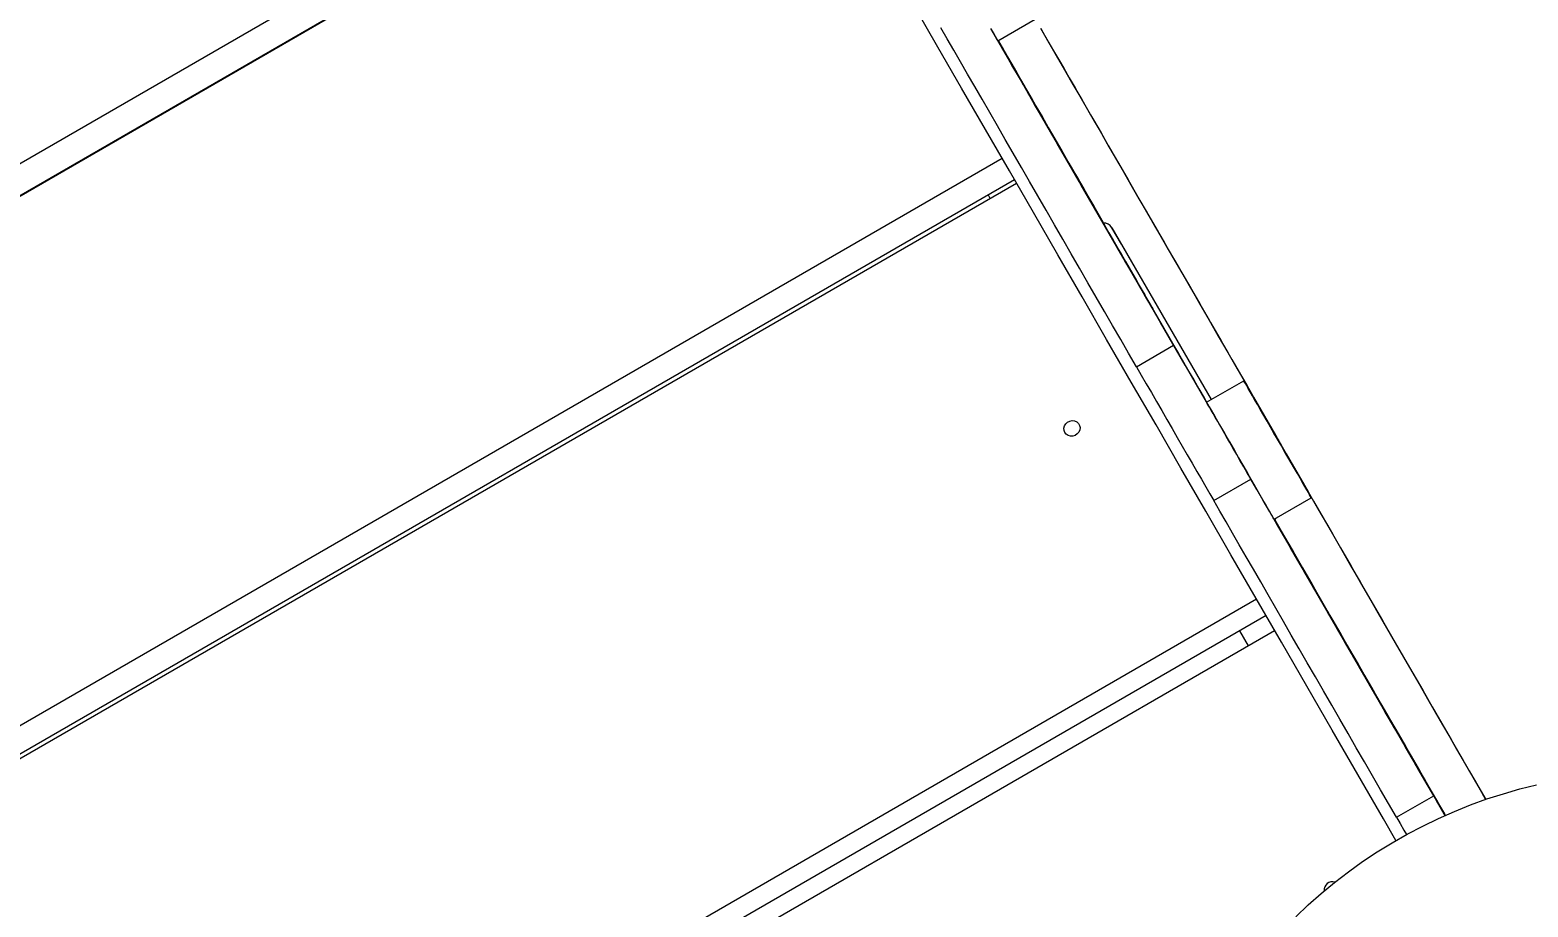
# Model space of a CAD drawing. Header units: millimetres. Extents: x -12977 to 11786, y -11805 to 10558.
# Drawn here: x 4729 to 5462, y 1767 to 2196 of the extents above; entities that cross this region are included whole.
import ezdxf

# ---------------------------------------------------------------- set-up
doc = ezdxf.new("R2010")
doc.units = ezdxf.units.MM
for name, color, linetype in [('DIKOM_ОБЪЕКТ', 7, 'Continuous'), ('DIKOM_РАЗМЕР_ЗОНА', 7, 'Continuous'), ('DIKOM_РАЗМЕР_ОБЪЕКТА', 7, 'Continuous')]:
    doc.layers.add(name, color=color, linetype=linetype)
doc.styles.add('style1', font='arial.ttf', dxfattribs={"width": 0.8})
doc.dimstyles.new('1-50', dxfattribs={"dimtxt": 300, "dimasz": 200, "dimexe": 100, "dimexo": 0, "dimgap": 100, "dimtad": 1, "dimtxsty": 'style1', "dimcen": 200, "dimclrd": 7, "dimclre": 7, "dimclrt": 7, "dimadec": 1, "dimazin": 2, "dimtfac": 1, "dimtmove": 0, "dimatfit": 2, "dimfxl": 0, "dimlwd": 25, "dimlwe": 18, "dimarcsym": 0})

# ---------------------------------------------------------------- blocks, each defined once
blk = doc.blocks.new('*D10')
at = {"layer": 'Defpoints', "color": 0, "transparency": 16777216}
for p in [(4270.31, 8458.22), (2861.68, -8997.09), (10043.37, -8997.09)]:
    blk.add_point(p, dxfattribs=at)
at = {"layer": 'DIKOM_РАЗМЕР_ОБЪЕКТА', "color": 7, "lineweight": 18, "transparency": 16777216}
for p, q in [((4270.31, 8458.22), (10143.37, 8458.22)), ((2861.68, -8997.09), (10143.37, -8997.09))]:
    blk.add_line(p, q, dxfattribs=at)
at = {"layer": 'DIKOM_РАЗМЕР_ОБЪЕКТА', "color": 7, "lineweight": 25, "transparency": 16777216}
blk.add_line((10043.37, 8258.22), (10043.37, -8797.09), dxfattribs=at)
at = {"layer": 'DIKOM_РАЗМЕР_ОБЪЕКТА', "color": 7, "transparency": 16777216}
for points in [[(10010.04, 8258.22), (10076.71, 8258.22), (10043.37, 8458.22)], [(10010.04, -8797.09), (10076.71, -8797.09), (10043.37, -8997.09)]]:
    blk.add_solid(points, dxfattribs=at)
at = {"layer": 'DIKOM_РАЗМЕР_ОБЪЕКТА', "color": 7, "transparency": 16777216, "insert": (9790.2, -3229.16), "char_height": 300, "attachment_point": 5, "rotation": 90, "style": 'style1'}
blk.add_mtext('17450', dxfattribs=at)
blk = doc.blocks.new('*D11')
at = {"layer": 'Defpoints', "color": 0, "transparency": 16777216}
for p in [(4304.4, 10557.6), (2504.07, -11339.72), (11686.06, -11339.72)]:
    blk.add_point(p, dxfattribs=at)
at = {"layer": 'DIKOM_РАЗМЕР_ЗОНА', "color": 7, "lineweight": 18, "transparency": 16777216}
for p, q in [((4304.4, 10557.6), (11786.06, 10557.6)), ((2504.07, -11339.72), (11786.06, -11339.72))]:
    blk.add_line(p, q, dxfattribs=at)
at = {"layer": 'DIKOM_РАЗМЕР_ЗОНА', "color": 7, "lineweight": 25, "transparency": 16777216}
blk.add_line((11686.06, 10357.6), (11686.06, -11139.72), dxfattribs=at)
at = {"layer": 'DIKOM_РАЗМЕР_ЗОНА', "color": 7, "transparency": 16777216}
for points in [[(11652.73, 10357.6), (11719.39, 10357.6), (11686.06, 10557.6)], [(11652.73, -11139.72), (11719.39, -11139.72), (11686.06, -11339.72)]]:
    blk.add_solid(points, dxfattribs=at)
at = {"layer": 'DIKOM_РАЗМЕР_ЗОНА', "color": 7, "transparency": 16777216, "insert": (11432.89, -3191.97), "char_height": 300, "attachment_point": 5, "rotation": 90, "style": 'style1'}
blk.add_mtext('21900', dxfattribs=at)

msp = doc.modelspace()

# ---------------------------------------------------------------- linework, layer by layer
at = {"layer": 'DIKOM_ОБЪЕКТ', "color": 7, "linetype": 'Continuous', "lineweight": 15}
for p, q in [((4525.999, 2016.007), (5085.448, 2339.005)), ((4532.75, 2004.317), (5092.197, 2327.314)), ((4532.891, 2004.068), (5092.34, 2327.066)), ((5202.383, 2190.372), (5220.57, 2200.872)), ((5202.422, 2190.394), (5206.571, 2183.206)), ((5202.422, 2190.394), (5207.689, 2181.27)), ((5202.424, 2190.395), (5212.754, 2172.501)), ((5213.651, 2170.947), (5207.689, 2181.27)), ((5214.576, 2169.343), (5211.927, 2173.931)), ((5228.382, 2145.337), (5228.405, 2145.352)), ((5204.49, 2132.8), (4645.041, 1809.802)), ((5210.45, 2122.476), (4651.003, 1799.479)), ((4654.15, 1799.122), (5211.391, 2120.846)), ((5256.688, 2096.395), (5304.416, 2013.722)), ((5258.127, 2099.001), (5306.624, 2014.997)), ((5262.746, 2091.004), (5258.127, 2099.001)), ((5262.746, 2091.004), (5306.626, 2014.998)), ((5278.405, 2058.749), (5278.382, 2058.735)), ((5278.382, 2058.735), (5278.405, 2058.749)), ((5270.09, 2031.074), (5288.276, 2041.574)), ((5304.38, 2013.701), (5322.567, 2024.201)), ((5304.404, 2013.715), (5322.59, 2024.215)), ((5322.567, 2024.201), (5322.59, 2024.215)), ((5304.38, 2013.701), (5304.404, 2013.715)), ((5307.889, 1965.602), (5326.075, 1976.102)), ((5337.38, 1956.543), (5355.567, 1967.043)), ((5355.59, 1967.057), (5355.567, 1967.043)), ((5328.848, 1917.393), (4771.606, 1595.67)), ((5333.465, 1909.396), (4776.225, 1587.673)), ((5363.379, 1911.509), (5363.402, 1911.523)), ((4778.193, 1579.162), (5337.643, 1902.16)), ((5320.541, 1901.934), (5324.718, 1894.698)), ((5375.979, 1889.788), (5375.979, 1889.788)), ((5381.597, 1880.038), (5380.817, 1881.386)), ((5380.817, 1881.386), (5380.817, 1881.386)), ((5381.596, 1880.037), (5381.597, 1880.038)), ((5383.337, 1877.02), (5421.025, 1811.742)), ((5385.075, 1874.015), (5383.337, 1877.02)), ((5384.264, 1875.415), (5421.025, 1811.742)), ((5386.083, 1872.269), (5421.027, 1811.742)), ((5413.402, 1824.92), (5413.379, 1824.906)), ((5413.379, 1824.907), (5413.402, 1824.92)), ((5397.248, 1810.82), (5415.435, 1821.32))]:
    msp.add_line(p, q, dxfattribs=at)
at = {"layer": 'DIKOM_ОБЪЕКТ', "color": 7, "linetype": 'Continuous', "lineweight": 15, "flags": 128}
for points in [[(5396.948, 1799.437), (5390.836, 1810.024), (5378.314, 1831.713), (5365.829, 1853.338), (5353.383, 1874.896), (5340.978, 1896.383), (5328.617, 1917.793), (5316.303, 1939.123), (5304.038, 1960.368), (5291.824, 1981.523), (5279.665, 2002.586), (5267.561, 2023.551), (5255.517, 2044.414), (5243.533, 2065.171), (5231.613, 2085.818), (5219.759, 2106.351), (5207.974, 2126.765), (5196.259, 2147.057), (5184.618, 2167.222), (5173.052, 2187.257), (5161.564, 2207.157)], [(5270.09, 2031.074), (5266.275, 2037.679), (5262.397, 2044.397), (5258.462, 2051.212), (5254.479, 2058.111), (5250.455, 2065.079), (5246.401, 2072.102), (5242.322, 2079.166), (5238.229, 2086.255), (5234.13, 2093.355), (5230.033, 2100.451), (5225.947, 2107.529), (5221.88, 2114.574), (5217.84, 2121.571), (5213.837, 2128.505), (5209.877, 2135.363), (5205.971, 2142.13), (5202.125, 2148.792), (5198.347, 2155.335), (5194.646, 2161.746), (5191.029, 2168.011), (5187.504, 2174.117), (5184.078, 2180.052), (5180.758, 2185.804), (5177.551, 2191.36), (5174.463, 2196.709)], [(5288.276, 2041.574), (5284.462, 2048.179), (5280.584, 2054.897), (5276.649, 2061.712), (5272.665, 2068.611), (5268.642, 2075.579), (5264.587, 2082.602), (5260.509, 2089.666), (5256.416, 2096.755), (5252.317, 2103.855), (5248.22, 2110.951), (5244.133, 2118.029), (5240.066, 2125.074), (5236.027, 2132.071), (5232.023, 2139.005), (5228.064, 2145.863), (5224.157, 2152.63), (5220.311, 2159.292), (5216.534, 2165.835), (5212.833, 2172.246), (5209.216, 2178.511), (5205.691, 2184.617), (5202.265, 2190.553), (5198.944, 2196.304)], [(5202.383, 2190.372), (5202.293, 2190.528), (5202.022, 2190.996), (5201.575, 2191.77), (5200.956, 2192.842), (5200.172, 2194.2), (5199.231, 2195.829)], [(5304.413, 2013.72), (5303.047, 2016.086), (5290.944, 2037.051), (5278.899, 2057.914), (5266.916, 2078.671), (5254.996, 2099.318), (5243.142, 2119.851), (5231.357, 2140.265), (5219.642, 2160.557), (5208.001, 2180.722), (5202.418, 2190.392)], [(5304.413, 2013.72), (5293.951, 2031.842), (5281.93, 2052.662), (5269.968, 2073.382), (5258.067, 2093.997), (5246.229, 2114.502), (5234.457, 2134.894), (5222.752, 2155.169), (5211.117, 2175.322), (5202.418, 2190.392)], [(5253.897, 2101.253), (5247.892, 2111.655), (5236.834, 2130.809), (5225.857, 2149.823), (5214.964, 2168.693), (5204.156, 2187.414), (5202.432, 2190.4)], [(5253.896, 2101.256), (5249.76, 2108.42), (5238.702, 2127.574), (5227.725, 2146.588), (5216.832, 2165.458), (5206.024, 2184.179), (5202.433, 2190.4)], [(5253.911, 2101.274), (5251.966, 2104.644), (5248.066, 2111.4), (5244.267, 2117.981), (5240.575, 2124.377), (5236.995, 2130.578), (5233.532, 2136.577), (5230.192, 2142.364), (5226.978, 2147.931), (5223.896, 2153.27), (5220.949, 2158.375), (5218.143, 2163.237), (5215.48, 2167.85), (5212.965, 2172.207), (5210.602, 2176.302), (5208.393, 2180.129), (5206.341, 2183.683), (5204.451, 2186.959), (5202.723, 2189.952), (5202.457, 2190.414)], [(5202.468, 2190.42), (5203.294, 2188.989), (5205.073, 2185.91), (5207.013, 2182.551), (5209.112, 2178.917), (5211.366, 2175.013), (5213.774, 2170.844), (5216.33, 2166.417), (5219.033, 2161.737), (5221.877, 2156.812), (5224.859, 2151.647), (5227.976, 2146.251), (5231.221, 2140.631), (5234.591, 2134.795), (5238.081, 2128.751), (5241.686, 2122.508), (5245.401, 2116.074), (5249.221, 2109.458), (5253.14, 2102.67), (5253.946, 2101.275)], [(5202.468, 2190.42), (5202.734, 2189.959), (5204.463, 2186.966), (5206.354, 2183.691), (5208.407, 2180.138), (5210.617, 2176.311), (5212.981, 2172.216), (5215.497, 2167.86), (5218.161, 2163.248), (5220.968, 2158.386), (5223.915, 2153.282), (5226.998, 2147.943), (5230.213, 2142.377), (5233.554, 2136.59), (5237.018, 2130.592), (5240.598, 2124.391), (5244.291, 2117.996), (5248.091, 2111.416), (5251.992, 2104.659), (5253.946, 2101.275)], [(5223.222, 2196.492), (5227.002, 2189.947), (5230.905, 2183.188), (5234.927, 2176.222), (5239.063, 2169.058), (5243.31, 2161.704), (5247.662, 2154.167), (5252.115, 2146.456), (5256.662, 2138.579), (5261.301, 2130.546), (5266.024, 2122.365), (5270.828, 2114.046), (5275.707, 2105.597), (5280.654, 2097.028), (5285.666, 2088.348), (5290.735, 2079.568), (5295.858, 2070.696), (5301.027, 2061.743), (5306.237, 2052.719), (5311.483, 2043.634), (5316.758, 2034.498), (5322.056, 2025.32), (5327.373, 2016.112), (5332.701, 2006.883), (5338.035, 1997.644), (5343.369, 1988.405), (5348.697, 1979.176), (5354.014, 1969.968), (5359.312, 1960.791), (5364.587, 1951.654), (5369.832, 1942.569), (5375.042, 1933.545), (5380.211, 1924.592), (5385.333, 1915.72), (5390.402, 1906.939), (5395.413, 1898.259), (5400.36, 1889.69), (5405.238, 1881.241), (5410.041, 1872.921), (5414.765, 1864.739), (5419.402, 1856.706), (5423.949, 1848.829), (5428.401, 1841.117), (5432.752, 1833.58), (5436.998, 1826.225), (5440.851, 1819.552)], [(5223.259, 2196.41), (5225.199, 2193.051), (5227.298, 2189.417), (5229.553, 2185.513), (5231.96, 2181.344), (5234.517, 2176.917), (5237.219, 2172.237), (5240.064, 2167.312), (5243.046, 2162.147), (5246.162, 2156.752), (5249.407, 2151.131), (5252.777, 2145.295), (5256.267, 2139.251), (5259.873, 2133.008), (5263.588, 2126.574), (5267.408, 2119.958), (5271.327, 2113.17), (5275.34, 2106.22), (5279.442, 2099.117), (5283.626, 2091.87), (5287.886, 2084.491), (5292.217, 2076.99), (5296.613, 2069.377), (5301.067, 2061.663), (5305.573, 2053.859), (5310.124, 2045.976), (5314.715, 2038.025), (5319.339, 2030.017), (5323.989, 2021.963), (5328.658, 2013.875), (5333.341, 2005.764), (5338.031, 1997.642), (5342.72, 1989.519), (5347.403, 1981.408), (5352.073, 1973.32), (5356.722, 1965.266), (5361.346, 1957.258), (5365.936, 1949.307), (5370.488, 1941.423), (5374.993, 1933.619), (5379.447, 1925.905), (5383.842, 1918.292), (5388.173, 1910.79), (5392.433, 1903.411), (5396.616, 1896.165), (5400.717, 1889.061), (5404.73, 1882.11), (5408.648, 1875.322), (5412.468, 1868.706), (5416.182, 1862.272), (5419.787, 1856.028), (5423.276, 1849.983), (5426.645, 1844.146), (5429.89, 1838.526), (5433.005, 1833.129), (5435.986, 1827.964), (5438.83, 1823.038), (5440.844, 1819.549)], [(5211.927, 2173.931), (5211.513, 2174.647), (5210.977, 2175.575), (5210.341, 2176.678), (5209.626, 2177.915), (5208.863, 2179.237), (5208.079, 2180.594), (5207.306, 2181.935), (5206.571, 2183.206)], [(5212.754, 2172.501), (5213.42, 2171.347), (5213.993, 2170.355), (5214.45, 2169.563), (5214.774, 2169.001), (5214.953, 2168.692), (5214.979, 2168.646), (5214.852, 2168.866), (5214.576, 2169.343)], [(5278.382, 2058.735), (5278.291, 2058.891), (5278.022, 2059.357), (5277.574, 2060.132), (5276.953, 2061.208), (5276.161, 2062.578), (5275.206, 2064.233), (5274.093, 2066.16), (5272.831, 2068.345), (5271.429, 2070.773), (5269.896, 2073.427), (5268.245, 2076.286), (5266.487, 2079.331), (5264.634, 2082.54), (5262.7, 2085.889), (5260.699, 2089.355), (5258.646, 2092.912), (5256.554, 2096.534), (5254.44, 2100.197), (5252.318, 2103.872), (5250.203, 2107.534), (5248.112, 2111.157), (5246.058, 2114.714), (5244.058, 2118.18), (5242.124, 2121.529), (5240.272, 2124.738), (5238.513, 2127.783), (5236.863, 2130.643), (5235.331, 2133.297), (5233.929, 2135.725), (5232.667, 2137.911), (5231.555, 2139.838), (5230.6, 2141.493), (5229.809, 2142.863), (5229.188, 2143.94), (5228.741, 2144.714), (5228.472, 2145.181), (5228.382, 2145.337)], [(5228.405, 2145.352), (5228.496, 2145.196), (5228.765, 2144.729), (5229.213, 2143.955), (5229.834, 2142.879), (5230.626, 2141.509), (5231.581, 2139.854), (5232.694, 2137.927), (5233.956, 2135.741), (5235.359, 2133.313), (5236.891, 2130.66), (5238.542, 2127.8), (5240.3, 2124.755), (5242.153, 2121.546), (5244.087, 2118.197), (5246.088, 2114.732), (5248.141, 2111.175), (5250.233, 2107.552), (5252.347, 2103.89), (5254.469, 2100.214), (5256.584, 2096.552), (5258.675, 2092.93), (5260.729, 2089.373), (5262.729, 2085.907), (5264.663, 2082.558), (5266.516, 2079.349), (5268.274, 2076.304), (5269.924, 2073.444), (5271.456, 2070.79), (5272.858, 2068.362), (5274.12, 2066.176), (5275.232, 2064.249), (5276.187, 2062.594), (5276.978, 2061.223), (5277.599, 2060.147), (5278.046, 2059.372), (5278.315, 2058.905), (5278.405, 2058.749)], [(5197.517, 2115.009), (5198.218, 2113.795), (5198.458, 2113.379)], [(5256.688, 2096.395), (5255.981, 2097.619), (5255.354, 2098.706), (5255.039, 2099.251)], [(5288.276, 2041.574), (5290.654, 2037.455), (5293.092, 2033.233), (5295.576, 2028.931), (5298.092, 2024.572), (5300.629, 2020.179), (5303.172, 2015.774), (5305.708, 2011.382), (5308.223, 2007.024), (5310.705, 2002.725), (5313.141, 1998.507), (5315.516, 1994.392), (5317.819, 1990.403), (5320.039, 1986.559), (5322.162, 1982.881), (5324.177, 1979.389), (5326.075, 1976.102)], [(5270.09, 2031.074), (5272.468, 2026.954), (5274.905, 2022.733), (5277.389, 2018.431), (5279.906, 2014.072), (5282.442, 2009.679), (5284.985, 2005.274), (5287.521, 2000.882), (5290.037, 1996.525), (5292.519, 1992.225), (5294.954, 1988.007), (5297.33, 1983.893), (5299.633, 1979.903), (5301.852, 1976.059), (5303.975, 1972.381), (5305.991, 1968.889), (5307.889, 1965.602)], [(5355.567, 1967.043), (5355.476, 1967.199), (5355.206, 1967.667), (5354.759, 1968.441), (5354.14, 1969.513), (5353.355, 1970.871), (5352.414, 1972.5), (5351.327, 1974.383), (5350.106, 1976.498), (5348.764, 1978.823), (5347.315, 1981.331), (5345.776, 1983.997), (5344.164, 1986.789), (5342.495, 1989.679), (5340.79, 1992.633), (5339.065, 1995.62), (5337.34, 1998.608), (5335.634, 2001.562), (5333.966, 2004.452), (5332.354, 2007.245), (5330.815, 2009.91), (5329.367, 2012.419), (5328.025, 2014.744), (5326.804, 2016.859), (5325.717, 2018.742), (5324.776, 2020.371), (5323.992, 2021.729), (5323.374, 2022.801), (5322.927, 2023.576), (5322.657, 2024.044), (5322.567, 2024.201)], [(5322.59, 2024.215), (5322.681, 2024.058), (5322.951, 2023.591), (5323.398, 2022.816), (5324.018, 2021.745), (5324.802, 2020.387), (5325.743, 2018.758), (5326.83, 2016.875), (5328.051, 2014.76), (5329.393, 2012.435), (5330.842, 2009.926), (5332.381, 2007.261), (5333.993, 2004.469), (5335.662, 2001.579), (5337.368, 1998.624), (5339.092, 1995.637), (5340.817, 1992.65), (5342.523, 1989.695), (5344.191, 1986.806), (5345.803, 1984.013), (5347.342, 1981.348), (5348.79, 1978.839), (5350.132, 1976.514), (5351.353, 1974.398), (5352.44, 1972.516), (5353.381, 1970.887), (5354.165, 1969.528), (5354.783, 1968.456), (5355.23, 1967.682), (5355.5, 1967.214), (5355.59, 1967.057)], [(5337.38, 1956.543), (5337.29, 1956.699), (5337.019, 1957.167), (5336.572, 1957.941), (5335.953, 1959.013), (5335.169, 1960.371), (5334.228, 1962), (5333.141, 1963.883), (5331.919, 1965.998), (5330.577, 1968.323), (5329.129, 1970.831), (5327.59, 1973.497), (5325.977, 1976.289), (5324.309, 1979.179), (5322.603, 1982.133), (5320.878, 1985.12), (5319.154, 1988.108), (5317.448, 1991.062), (5315.78, 1993.952), (5314.167, 1996.745), (5312.629, 1999.41), (5311.18, 2001.919), (5309.838, 2004.244), (5308.617, 2006.359), (5307.53, 2008.242), (5306.59, 2009.871), (5305.806, 2011.229), (5305.187, 2012.301), (5304.74, 2013.076), (5304.47, 2013.544), (5304.38, 2013.701)], [(5235.091, 1998.896), (5234.691, 1999.944), (5234.635, 2001.077), (5234.926, 2002.194), (5235.54, 2003.196), (5236.423, 2003.993), (5237.494, 2004.515), (5238.66, 2004.715), (5239.816, 2004.576), (5240.861, 2004.111), (5241.701, 2003.359), (5242.261, 2002.389), (5242.492, 2001.286), (5242.373, 2000.148), (5241.915, 1999.077), (5241.158, 1998.167), (5240.171, 1997.501), (5239.039, 1997.135), (5237.865, 1997.104), (5236.752, 1997.41), (5235.799, 1998.025), (5235.091, 1998.896)], [(5339.863, 1994.473), (5339.768, 1994.638), (5339.494, 1995.112), (5339.07, 1995.847), (5338.542, 1996.76), (5337.968, 1997.755), (5337.41, 1998.722), (5336.927, 1999.557), (5336.574, 2000.17), (5336.387, 2000.494), (5336.387, 2000.494), (5336.574, 2000.17), (5336.928, 1999.558), (5337.41, 1998.722), (5337.969, 1997.755), (5338.543, 1996.761), (5339.07, 1995.847), (5339.494, 1995.113), (5339.768, 1994.638), (5339.863, 1994.473)], [(5341.067, 1992.158), (5340.978, 1992.312), (5340.719, 1992.759), (5340.314, 1993.462), (5339.797, 1994.356), (5339.216, 1995.363), (5338.622, 1996.393), (5338.067, 1997.354), (5337.601, 1998.161), (5337.265, 1998.743), (5337.089, 1999.047), (5337.089, 1999.047), (5337.265, 1998.743), (5337.601, 1998.161), (5338.067, 1997.354), (5338.622, 1996.393), (5339.217, 1995.363), (5339.798, 1994.356), (5340.314, 1993.462), (5340.72, 1992.76), (5340.978, 1992.312), (5341.067, 1992.158)], [(5340.84, 1992.605), (5340.745, 1992.769), (5340.471, 1993.244), (5340.047, 1993.978), (5339.52, 1994.892), (5338.946, 1995.886), (5338.387, 1996.853), (5337.905, 1997.689), (5337.551, 1998.302), (5337.364, 1998.626), (5337.364, 1998.626), (5337.551, 1998.302), (5337.905, 1997.689), (5338.388, 1996.854), (5338.946, 1995.886), (5339.52, 1994.892), (5340.048, 1993.978), (5340.471, 1993.244), (5340.746, 1992.769), (5340.84, 1992.605)], [(5415.435, 1821.32), (5411.582, 1827.993), (5407.684, 1834.745), (5403.747, 1841.563), (5399.78, 1848.435), (5395.79, 1855.346), (5391.785, 1862.282), (5387.773, 1869.23), (5383.763, 1876.176), (5379.762, 1883.107), (5375.778, 1890.007), (5371.819, 1896.865), (5367.893, 1903.665), (5364.007, 1910.395), (5360.17, 1917.041), (5356.389, 1923.59), (5352.672, 1930.029), (5349.026, 1936.346), (5345.458, 1942.526), (5341.975, 1948.559), (5338.584, 1954.433), (5335.292, 1960.135), (5332.106, 1965.654), (5329.032, 1970.98), (5326.075, 1976.102)], [(5397.248, 1810.82), (5393.396, 1817.492), (5389.497, 1824.245), (5385.56, 1831.063), (5381.593, 1837.935), (5377.603, 1844.846), (5373.598, 1851.782), (5369.587, 1858.73), (5365.576, 1865.676), (5361.575, 1872.607), (5357.591, 1879.507), (5353.632, 1886.365), (5349.706, 1893.165), (5345.821, 1899.895), (5341.984, 1906.541), (5338.203, 1913.09), (5334.485, 1919.529), (5330.839, 1925.846), (5327.271, 1932.026), (5323.788, 1938.059), (5320.397, 1943.933), (5317.106, 1949.635), (5313.919, 1955.154), (5310.845, 1960.48), (5307.889, 1965.602)], [(5421.021, 1811.74), (5414.218, 1823.524), (5401.697, 1845.213), (5389.212, 1866.838), (5376.765, 1888.396), (5364.361, 1909.883), (5352, 1931.293), (5339.686, 1952.623), (5337.412, 1956.561)], [(5421.021, 1811.74), (5416.831, 1818.997), (5404.361, 1840.598), (5391.924, 1862.139), (5379.524, 1883.618), (5367.163, 1905.029), (5354.843, 1926.368), (5342.567, 1947.631), (5337.412, 1956.561)], [(5374.112, 1893.023), (5362.339, 1913.415), (5350.618, 1933.718), (5338.951, 1953.927), (5337.686, 1956.116)], [(5375.979, 1889.788), (5364.207, 1910.18), (5352.485, 1930.483), (5340.818, 1950.692), (5337.689, 1956.112)], [(5421.067, 1811.761), (5420.111, 1813.417), (5417.233, 1818.401), (5414.217, 1823.623), (5411.068, 1829.077), (5407.79, 1834.754), (5404.387, 1840.648), (5400.864, 1846.748), (5397.227, 1853.047), (5393.48, 1859.536), (5389.629, 1866.206), (5385.679, 1873.047), (5381.635, 1880.049), (5377.505, 1887.203), (5373.292, 1894.498), (5369.005, 1901.924), (5364.647, 1909.471), (5360.226, 1917.128), (5355.748, 1924.884), (5351.219, 1932.728), (5346.645, 1940.649), (5342.034, 1948.636), (5337.779, 1956.007)], [(5338.27, 1957.057), (5337.947, 1956.3), (5337.794, 1956.031)], [(5337.8, 1956.041), (5338.536, 1954.767), (5343.159, 1946.758), (5347.75, 1938.807), (5352.301, 1930.923), (5356.807, 1923.119), (5361.26, 1915.405), (5365.655, 1907.792), (5369.986, 1900.29), (5374.246, 1892.911), (5378.43, 1885.665), (5382.531, 1878.561), (5386.543, 1871.61), (5390.462, 1864.822), (5394.281, 1858.206), (5397.996, 1851.772), (5401.6, 1845.528), (5405.089, 1839.483), (5408.459, 1833.646), (5411.703, 1828.026), (5414.818, 1822.629), (5417.8, 1817.464), (5420.643, 1812.538), (5421.087, 1811.769)], [(5337.8, 1956.041), (5342.064, 1948.655), (5346.676, 1940.667), (5351.249, 1932.746), (5355.777, 1924.902), (5360.255, 1917.146), (5364.676, 1909.489), (5369.033, 1901.942), (5373.32, 1894.515), (5377.532, 1887.219), (5381.662, 1880.065), (5385.705, 1873.063), (5389.654, 1866.221), (5393.504, 1859.551), (5397.251, 1853.062), (5400.887, 1846.762), (5404.409, 1840.661), (5407.811, 1834.768), (5411.089, 1829.089), (5414.238, 1823.635), (5417.252, 1818.412), (5420.129, 1813.428), (5421.087, 1811.769)], [(5413.379, 1824.906), (5413.288, 1825.062), (5413.019, 1825.529), (5412.571, 1826.303), (5411.95, 1827.379), (5411.158, 1828.749), (5410.203, 1830.404), (5409.09, 1832.331), (5407.828, 1834.516), (5406.426, 1836.944), (5404.893, 1839.598), (5403.242, 1842.458), (5401.484, 1845.503), (5399.631, 1848.711), (5397.697, 1852.061), (5395.696, 1855.526), (5393.643, 1859.083), (5391.551, 1862.706), (5389.437, 1866.368), (5387.315, 1870.043), (5385.2, 1873.706), (5383.109, 1877.328), (5381.055, 1880.885), (5379.055, 1884.351), (5377.121, 1887.7), (5375.268, 1890.909), (5373.51, 1893.954), (5371.86, 1896.814), (5370.328, 1899.468), (5368.926, 1901.896), (5367.664, 1904.082), (5366.552, 1906.009), (5365.597, 1907.664), (5364.806, 1909.035), (5364.185, 1910.111), (5363.738, 1910.886), (5363.469, 1911.353), (5363.379, 1911.509)], [(5363.402, 1911.523), (5363.493, 1911.367), (5363.762, 1910.9), (5364.21, 1910.126), (5364.831, 1909.05), (5365.623, 1907.68), (5366.578, 1906.025), (5367.691, 1904.098), (5368.953, 1901.913), (5370.355, 1899.484), (5371.888, 1896.831), (5373.539, 1893.971), (5375.297, 1890.926), (5377.15, 1887.718), (5379.084, 1884.369), (5381.085, 1880.903), (5383.138, 1877.346), (5385.23, 1873.724), (5387.344, 1870.061), (5389.466, 1866.386), (5391.581, 1862.723), (5393.672, 1859.101), (5395.726, 1855.544), (5397.726, 1852.078), (5399.66, 1848.729), (5401.512, 1845.52), (5403.271, 1842.475), (5404.921, 1839.615), (5406.453, 1836.961), (5407.855, 1834.533), (5409.117, 1832.347), (5410.229, 1830.42), (5411.184, 1828.765), (5411.975, 1827.394), (5412.596, 1826.318), (5413.043, 1825.544), (5413.312, 1825.077), (5413.402, 1824.92)], [(5421.038, 1811.747), (5420.297, 1813.03), (5417.922, 1817.144), (5415.429, 1821.461), (5412.828, 1825.965), (5410.13, 1830.639), (5407.343, 1835.464), (5404.481, 1840.423), (5401.551, 1845.496), (5398.567, 1850.664), (5395.54, 1855.907), (5392.481, 1861.206), (5389.401, 1866.54), (5386.313, 1871.888), (5383.229, 1877.231), (5380.159, 1882.548), (5377.116, 1887.819), (5374.112, 1893.023)], [(5421.038, 1811.748), (5419.79, 1813.91), (5417.297, 1818.227), (5414.696, 1822.731), (5411.998, 1827.405), (5409.211, 1832.23), (5406.348, 1837.188), (5403.419, 1842.261), (5400.435, 1847.429), (5397.408, 1852.673), (5394.349, 1857.971), (5391.269, 1863.305), (5388.181, 1868.654), (5385.097, 1873.997), (5382.027, 1879.314), (5378.984, 1884.584), (5375.979, 1889.788)], [(5384.264, 1875.415), (5383.5, 1876.738), (5382.786, 1877.976), (5382.148, 1879.08), (5381.611, 1880.009), (5381.197, 1880.728), (5380.92, 1881.207), (5380.792, 1881.429), (5380.817, 1881.386)], [(5381.597, 1880.038), (5381.774, 1879.73), (5382.098, 1879.171), (5382.554, 1878.381), (5383.126, 1877.39), (5383.792, 1876.237), (5384.525, 1874.966), (5385.299, 1873.627), (5386.083, 1872.269)], [(5347.965, 1762.174), (5354.09, 1767.98), (5360.437, 1773.589), (5366.994, 1778.991), (5373.749, 1784.177), (5380.692, 1789.137), (5387.811, 1793.864), (5395.091, 1798.348), (5402.522, 1802.582), (5410.09, 1806.559), (5417.782, 1810.272), (5425.585, 1813.714), (5433.484, 1816.88), (5441.467, 1819.763), (5449.519, 1822.359), (5457.626, 1824.663), (5465.774, 1826.672)], [(5415.435, 1821.32), (5417.22, 1818.229), (5419.029, 1815.095), (5420.858, 1811.927), (5420.977, 1811.721)], [(5397.248, 1810.82), (5399.033, 1807.729), (5400.843, 1804.595), (5402.129, 1802.367)]]:
    msp.add_lwpolyline(points, dxfattribs=at)
at = {"layer": 'DIKOM_ОБЪЕКТ', "color": 7, "linetype": 'Continuous', "lineweight": 15}
for centre, radius, start, end in [((5254.11, 2096.599), 4.681, 30.875974, 93.552352), ((5365.866, 1775.284), 4.015, 71.706144, 186.781526)]:
    msp.add_arc(centre, radius, start, end, dxfattribs=at)

# ---------------------------------------------------------------- dimensions: what is measured, and where the dimension line sits
at = {"layer": 'DIKOM_РАЗМЕР_ЗОНА'}
dim = msp.add_linear_dim(base=(11686.061, -11339.718), p1=(4304.397, 10557.602), p2=(2504.073, -11339.718), angle=90, text='21900', dimstyle='1-50', dxfattribs=at)
dim.commit()
dim.dimension.update_dxf_attribs({"geometry": '*D11', "text_midpoint": (11686.061, -3191.969), "dimtype": 160})
at = {"layer": 'DIKOM_РАЗМЕР_ОБЪЕКТА'}
dim = msp.add_linear_dim(base=(10043.372, -8997.089), p1=(4270.308, 8458.216), p2=(2861.678, -8997.089), angle=90, text='17450', dimstyle='1-50', dxfattribs=at)
dim.commit()
dim.dimension.update_dxf_attribs({"geometry": '*D10', "text_midpoint": (10043.372, -3229.158), "dimtype": 160})

doc.saveas('drawing.dxf')
